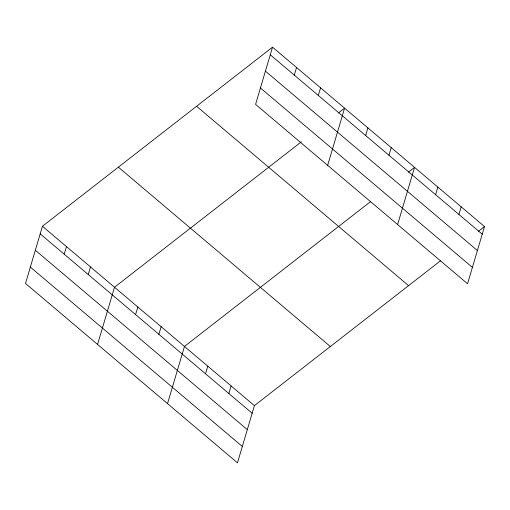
<?xml version="1.0" encoding="UTF-8"?>
<svg xmlns="http://www.w3.org/2000/svg" width="510" height="510" viewBox="0 0 510 510"><rect width="100%" height="100%" fill="white"/><g stroke="black" fill="none" stroke-linecap="round" stroke-linejoin="round"><path stroke-width="0.76" d="M272.519 47.175L255.587 104.359L467.562 283.745L484.5 226.561L272.519 47.175L42.438 226.255L25.5 283.439L237.481 462.825L254.413 405.641L440.672 260.674M64.209 254.203L66.459 246.591M88.23 274.533L90.487 266.921M97.576 344.428L114.508 287.251L301.384 141.799M135.571 314.6L137.827 306.982M158.891 334.331L161.147 326.712M167.529 403.627L184.461 346.449L370.719 201.476M205.524 373.792L207.78 366.18M294.289 75.123L296.546 67.505M228.843 393.529L231.1 385.911M318.316 95.453L320.567 87.835M327.656 165.348L344.594 108.165L338.423 112.971M365.657 135.513L367.914 127.902M388.971 155.244L391.227 147.632M397.609 224.547L414.547 167.363L408.376 172.17M435.61 194.712L437.867 187.094M458.923 214.442L461.18 206.83M478.329 231.368L484.5 226.561M270.268 54.793L482.243 234.179M265.423 71.145L477.398 250.531M260.431 88L472.407 267.387M196.592 106.271L408.574 285.657M118.365 167.159L330.346 346.545M42.438 226.255L254.413 405.641M40.182 233.873L252.163 413.259M35.337 250.231L247.318 429.618M30.345 267.081L242.326 446.467"/></g></svg>
